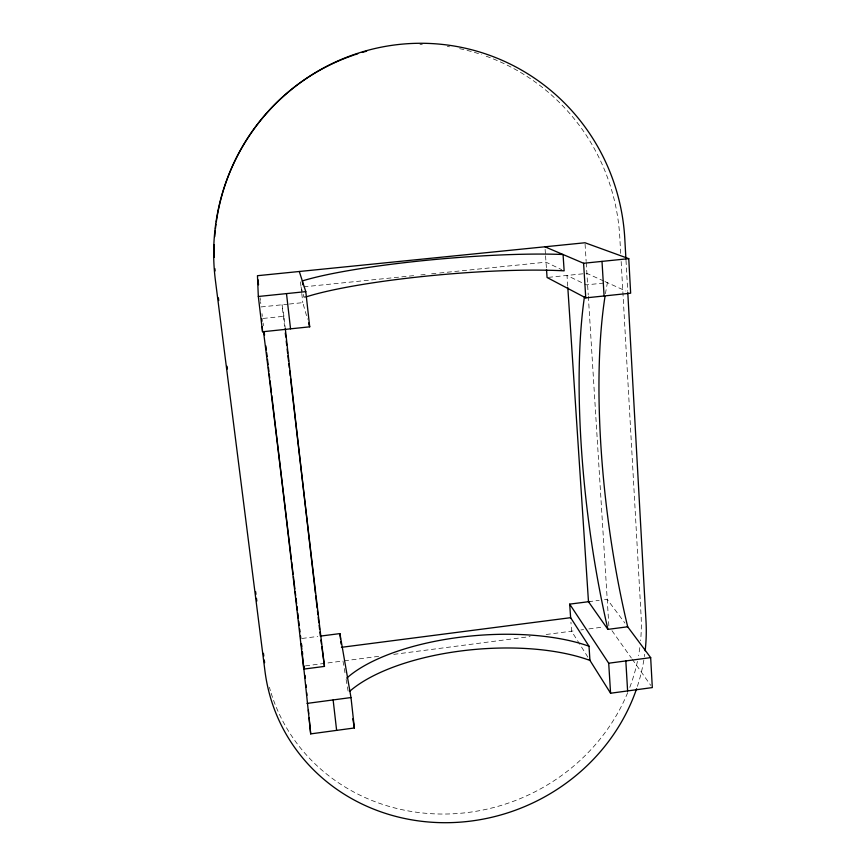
<?xml version="1.0" encoding="UTF-8"?>
<svg xmlns="http://www.w3.org/2000/svg" width="866" height="866" viewBox="0 0 866 866"><rect width="100%" height="100%" fill="white"/><g stroke="black" fill="none" stroke-linecap="round" stroke-linejoin="round"><path stroke-width="0.65" stroke-dasharray="4.33 3.25" d="M305.427 665.878L342.968 660.985L345.209 674.116M344.311 660.812L379.07 656.276M393.77 654.36L530.122 636.586M546.165 634.497L575.565 630.654M580.891 629.961L583.565 629.614M588.891 628.922L603.559 627.006M302.115 638.448L317.779 636.434M588.479 601.718L599.185 600.344M604.533 599.662L607.207 599.315L624.916 623.076M263.123 318.439L283.961 316.274A301 2.317 83.3 0 0 285.152 327.251M303.75 286.841L415.453 275.464M420.833 274.923L426.224 274.37M431.604 273.829L438.337 273.136M439.679 273.007L546.002 262.181L561.731 269.683M288.032 304.161L261.196 306.932L260.569 301.725M289.374 304.031L302.797 302.645L307.517 319.197M548.394 277.358L586.899 273.396L603.916 281.093M605.02 281.591L625.793 290.987M611.991 630.686L631.379 658.041M632.158 659.134L650.767 685.396M587.884 657.132L571.56 631.184L570.943 622.167M301.054 287.111L304.193 297.503L303.76 293.682M346.108 679.366L348.565 693.818M283.961 316.274L282.024 304.789L284.513 326.244M260.103 297.817L260.417 300.426M261.997 313.644L262.322 316.328M263.123 323.04L263.437 325.724M300.47 281.872L301.639 292.264M301.779 293.563L302.797 302.645M545.115 249.354L545.493 254.799M545.558 255.773L546.414 268.157M567.717 286.235L567.013 275.442L586.369 284.871L607.434 282.684A292.6 75.807 82.7 0 0 605.442 293.726M585.07 244.093L586.152 261.413M586.239 262.744L588.241 294.949M588.328 296.291L608.895 626.313M625.999 260.32L627.709 291.312M620.695 253.381L619.785 237.187A205.978 202.817 -77.8 0 0 483.758 55.348M621.16 261.489L641.057 615.206A190.856 178.288 -23.3 0 1 640.602 640.688M459.651 48.669A205.978 202.817 -77.8 0 1 481.604 54.623M419.978 44.383A205.978 202.817 -77.8 0 1 422.272 44.415M447.311 46.472A205.978 202.817 -77.8 0 1 449.562 46.818M639.822 647.616A190.856 178.288 -23.3 0 1 638.556 655.67M637.43 661.386A190.856 178.288 -23.3 0 1 629.441 688.253M627.698 692.616A190.856 178.288 -23.3 0 1 446.326 814.018A190.856 178.288 -23.3 0 1 272.92 698.494M272.53 697.39A190.856 178.288 -23.3 0 1 271.069 692.919M270.387 690.657A190.856 178.288 -23.3 0 1 269.413 687.258M644.726 654.263A193.313 180.334 -23.4 0 1 644.401 656.59M643.849 660.087A193.313 180.334 -23.4 0 1 636.997 687.55"/><path stroke-width="1.3" d="M302.082 651.838L310.688 733.892L354.378 727.97L350.99 697.552L339.905 633.598L320.355 636.109L319.922 632.083M589.302 659.383L610.584 693.233L652.315 687.582L650.669 657.63L627.33 626.313M307.04 703.409L350.99 697.552M589.789 601.545L569.687 604.132L608.701 663.215L650.669 657.63M285.26 328.192A301 2.317 83.3 0 0 324.469 666.398L303.739 669.104A301.574 2.89 83.3 0 0 263.6 332.392M567.815 287.577L588.479 601.718L607.91 629.376L627.688 626.789A292.6 75.807 82.7 0 1 604.988 296.583M341.442 647.324L570.629 617.685L589.01 646.231L589.952 660.422A148.313 60.046 -4.9 0 0 349.723 691.284M546.511 269.488L547.063 277.499L585.762 297.893L630.654 293.184L628.759 258.653L584.994 242.761L257.462 275.702L258.317 296.486L262.539 331.775L309.703 326.828L305.785 291.636L299.3 271.491M258.317 296.486L305.785 291.636M544.93 246.788L583.587 263.264L628.759 258.653M308.61 323.007L309.703 326.828M352.808 718.769L354.378 727.97M320.918 640.061L321.448 644.012M321.806 646.642L324.469 666.398M218.405 297.861L218.741 300.545M227.065 366.275L227.412 368.959M255.622 591.619L255.957 594.303M256.466 598.33L256.812 601.015M263.437 653.321L263.784 656.006M264.292 660.033L264.628 662.717M257.927 279.599L258.555 284.806M264.238 332.447L264.563 335.131M265.84 345.87L266.327 349.896M266.652 352.581L267.129 356.619M267.453 359.303L268.092 364.673M268.417 367.357L268.893 371.384M269.218 374.069L269.694 378.096M270.019 380.791L271.459 392.872M271.783 395.556L291.344 559.382M291.669 562.077L293.109 574.158M293.433 576.843L294.873 588.934M295.198 591.619L295.685 595.646M295.999 598.33L296.637 603.699M296.962 606.384L297.449 610.411M297.763 613.106L298.402 618.476M298.727 621.16L299.214 625.187M299.69 629.214L300.015 631.899M300.491 635.925L300.816 638.621M301.433 643.839L301.747 646.458M302.375 651.676L302.689 654.295M285.293 332.955L285.758 336.982M286.224 340.998L286.689 345.025M287.155 349.052L287.62 353.068M287.934 355.753L288.551 361.122M288.865 363.807L289.331 367.834M289.634 370.507L290.262 375.876M290.575 378.561L315.419 593.178M315.733 595.862L317.129 607.932M317.432 610.617L317.898 614.644M318.212 617.328L318.829 622.686M319.143 625.371L319.608 629.398M286.494 293.606L290.543 328.842M333.129 699.934L336.625 730.374M302.764 284.752L302.342 280.93A160.329 18.424 -5 0 1 563.062 254.517L564.145 270.841A159.842 20.243 -5 0 0 305.763 296.995M339.905 633.598L340.49 638.816M340.782 641.425L341.074 644.033M304.085 666.051L304.345 668.714M304.994 675.361L305.254 678.024M305.904 684.67L306.163 687.333M306.672 692.648L306.932 695.311M308.361 709.947L308.751 713.941M309.14 717.925L310.688 733.892M301.325 643.903L301.833 649.219M569.687 604.132L570.672 618.302M583.587 263.264L585.762 297.893M608.701 663.215L610.584 693.233M602.011 261.38L604.078 295.977M625.826 660.942L627.612 690.927M625.923 258.966L624.797 238.756A208.793 205.556 -76.8 0 0 400.503 44.296A208.793 205.556 -76.8 0 0 215.353 279.935L264.974 671.15A193.313 180.334 -23.4 0 0 435.879 822.483A193.313 180.334 -23.4 0 0 636.618 688.676M627.785 292.654L646.014 621.474A193.313 180.334 -23.4 0 1 645.159 650.767M261.835 318.699L261.976 321.308M262.257 326.547L262.539 331.775M607.91 629.376A293.141 71.164 82.7 0 1 584.431 296.865M346.736 678.143A148.736 58.715 -4.9 0 1 589.01 646.231M215.104 270.95A205.978 202.817 -77.8 0 1 214.909 268.676M214.281 257.278A205.978 202.817 -77.8 0 1 214.313 244.688M214.725 236.678A205.978 202.817 -77.8 0 1 215.212 230.962M215.45 228.667A205.978 202.817 -77.8 0 1 216.013 224.11M216.327 221.826A205.978 202.817 -77.8 0 1 353.36 55.229M354.454 54.861A205.978 202.817 -77.8 0 1 357.745 53.789M362.161 52.447A205.978 202.817 -77.8 0 1 366.599 51.202"/></g></svg>
